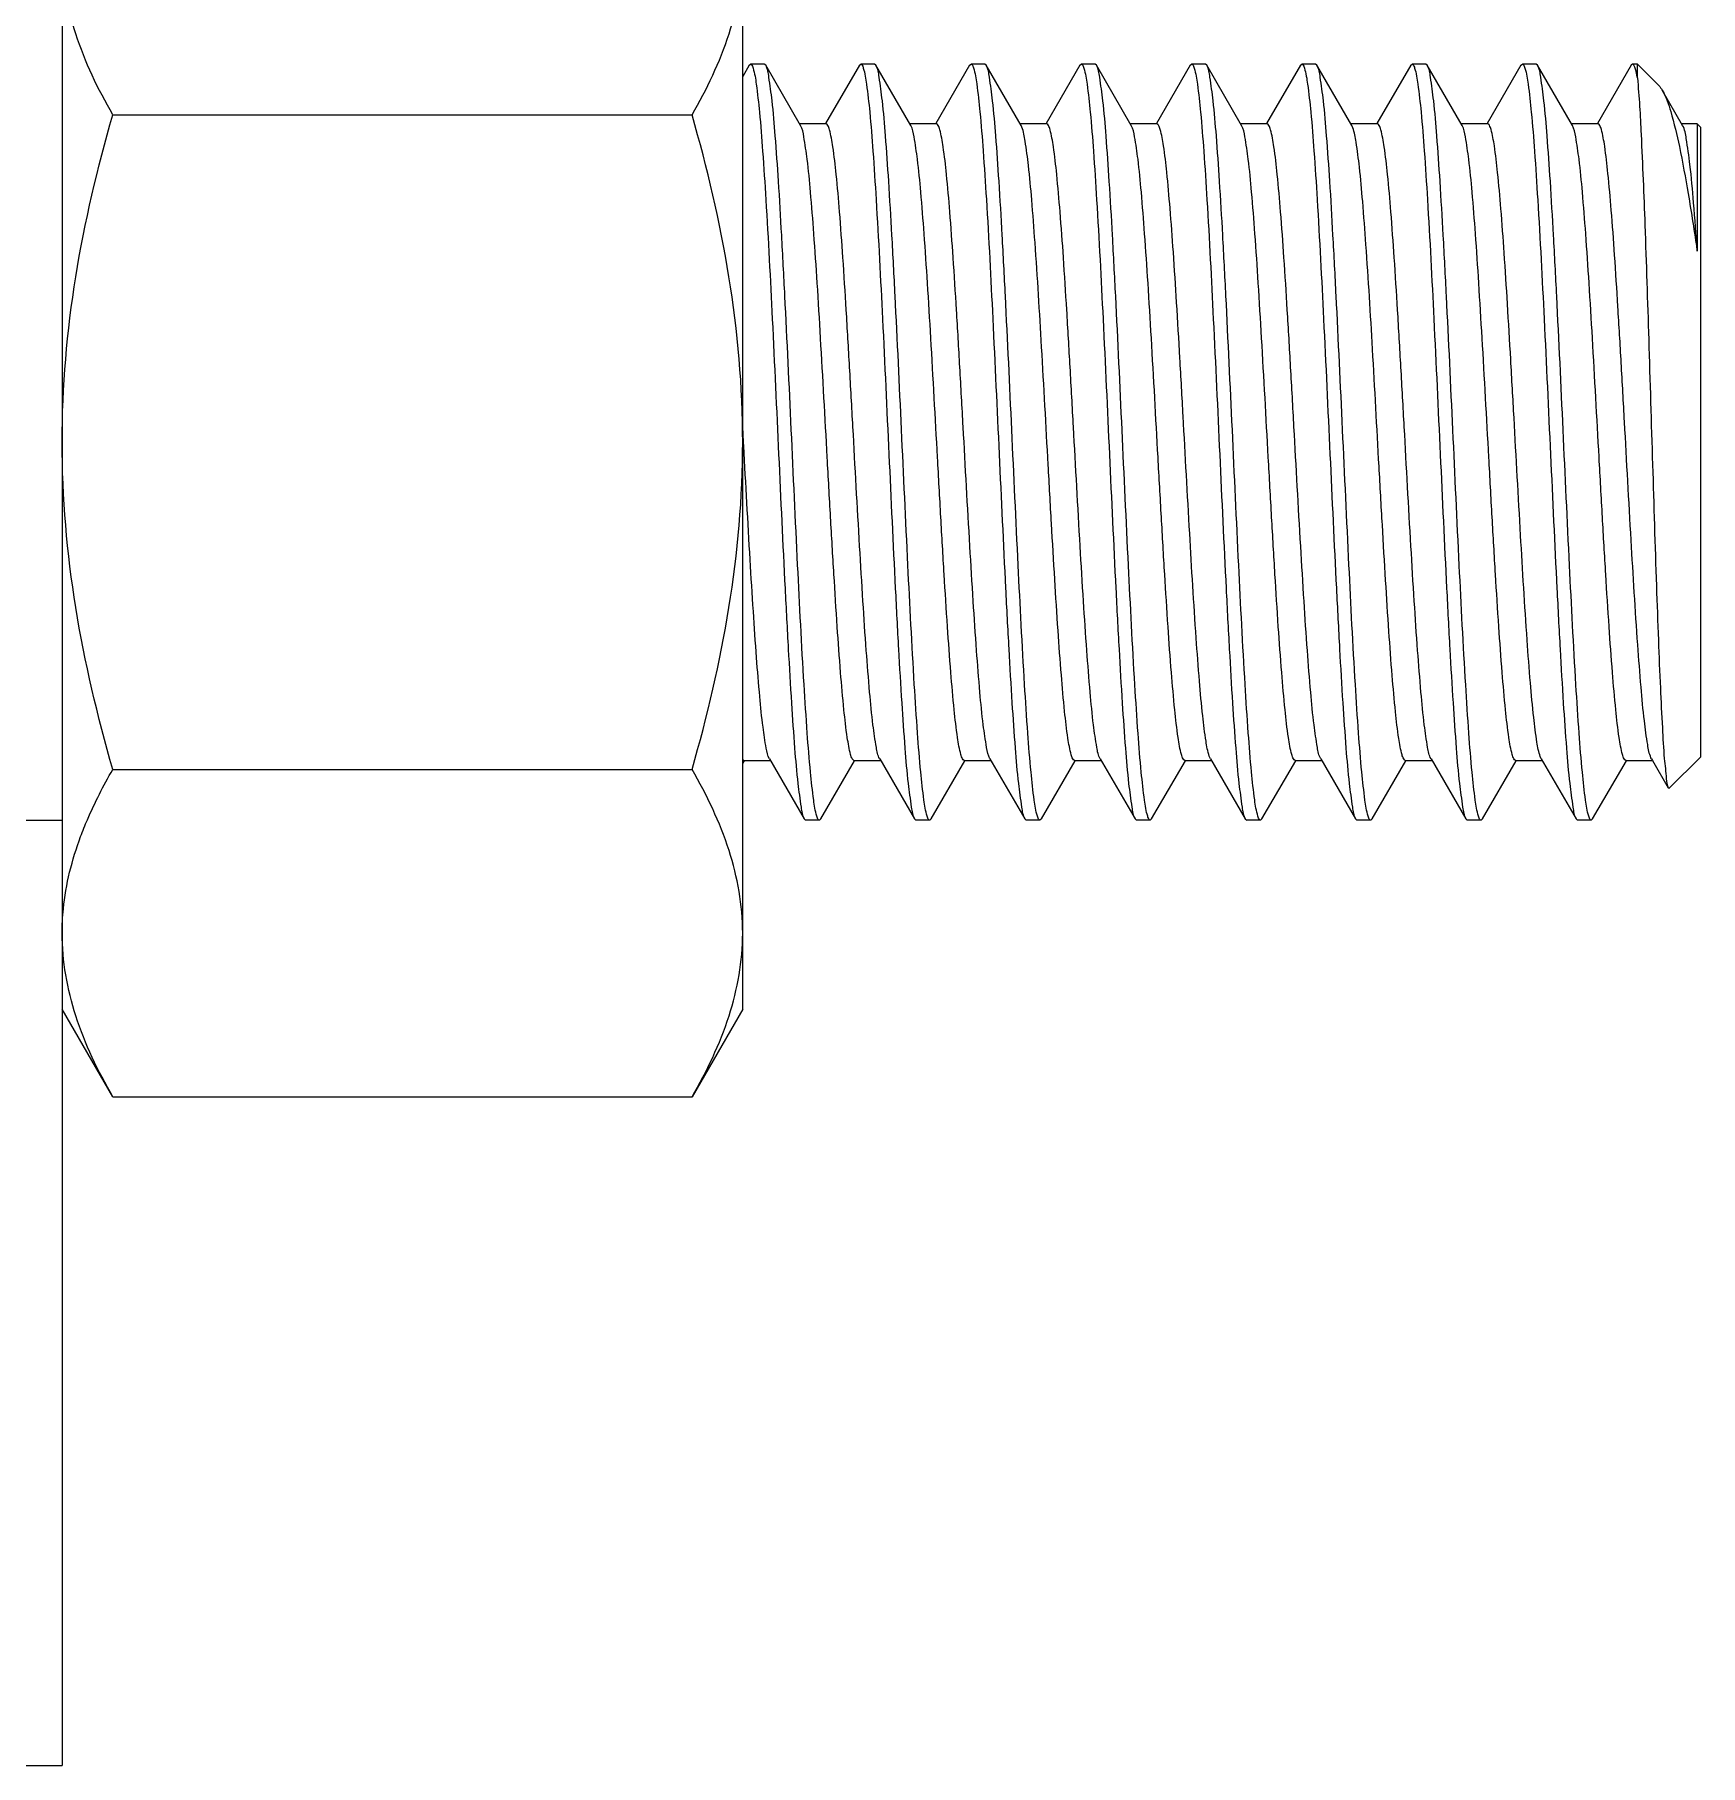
# Model space of a CAD drawing. Extents: x 27938 to 650306, y -92720 to 1524912.
# Drawn here: x 319959.6 to 320266.7, y 803490.8 to 803809.8 of the extents above; entities that cross this region are included whole.
import ezdxf

# ---------------------------------------------------------------- set-up
doc = ezdxf.new("R2010")
doc.units = 0
doc.header["$LTSCALE"] = 1000
doc.header["$MEASUREMENT"] = 0

msp = doc.modelspace()

# ---------------------------------------------------------------- linework, layer by layer
at = {"linetype": 'Continuous'}
for p, q in [((319964.66, 803946.47), (319964.66, 803490.78)), ((320090.12, 803630.2), (320090.12, 803839.24)), ((320091.3, 803804.19), (320090.12, 803802.14)), ((320091.3, 803804.19), (320091.56, 803804.42)), ((320094.1, 803804.42), (320091.56, 803804.42)), ((320094.1, 803804.42), (320091.56, 803804.42)), ((320091.56, 803804.42), (320091.6, 803804.41)), ((320094.36, 803804.19), (320094.1, 803804.42)), ((320100.78, 803793.11), (320094.36, 803804.19)), ((320111.63, 803804.19), (320105.4, 803793.45)), ((320111.63, 803804.19), (320111.89, 803804.42)), ((320114.43, 803804.42), (320111.89, 803804.42)), ((320114.43, 803804.42), (320111.89, 803804.42)), ((320111.89, 803804.42), (320111.93, 803804.41)), ((320114.69, 803804.19), (320114.43, 803804.42)), ((320121.11, 803793.11), (320114.69, 803804.19)), ((320131.96, 803804.19), (320125.73, 803793.45)), ((320131.96, 803804.19), (320132.22, 803804.42)), ((320134.76, 803804.42), (320132.22, 803804.42)), ((320134.76, 803804.42), (320132.22, 803804.42)), ((320132.22, 803804.42), (320132.26, 803804.41)), ((320135.02, 803804.19), (320134.76, 803804.42)), ((320141.44, 803793.11), (320135.02, 803804.19)), ((320152.29, 803804.19), (320146.06, 803793.45)), ((320152.29, 803804.19), (320152.55, 803804.42)), ((320155.09, 803804.42), (320152.55, 803804.42)), ((320155.09, 803804.42), (320152.55, 803804.42)), ((320152.55, 803804.42), (320152.59, 803804.41)), ((320155.35, 803804.19), (320155.09, 803804.42)), ((320161.77, 803793.11), (320155.35, 803804.19)), ((320172.62, 803804.19), (320166.39, 803793.45)), ((320172.62, 803804.19), (320172.88, 803804.42)), ((320175.42, 803804.42), (320172.88, 803804.42)), ((320175.42, 803804.42), (320172.88, 803804.42)), ((320172.88, 803804.42), (320172.91, 803804.41)), ((320175.68, 803804.19), (320175.42, 803804.42)), ((320182.1, 803793.11), (320175.68, 803804.19)), ((320192.94, 803804.19), (320186.72, 803793.45)), ((320192.94, 803804.19), (320193.2, 803804.42)), ((320195.74, 803804.42), (320193.2, 803804.42)), ((320195.74, 803804.42), (320193.2, 803804.42)), ((320193.2, 803804.42), (320193.24, 803804.41)), ((320196, 803804.19), (320195.74, 803804.42)), ((320202.42, 803793.11), (320196, 803804.19)), ((320213.27, 803804.19), (320207.04, 803793.45)), ((320213.27, 803804.19), (320213.53, 803804.42)), ((320216.07, 803804.42), (320213.53, 803804.42)), ((320216.07, 803804.42), (320213.53, 803804.42)), ((320213.53, 803804.42), (320213.57, 803804.41)), ((320216.33, 803804.19), (320216.07, 803804.42)), ((320222.75, 803793.11), (320216.33, 803804.19)), ((320233.6, 803804.19), (320227.37, 803793.45)), ((320233.6, 803804.19), (320233.86, 803804.42)), ((320236.4, 803804.42), (320233.86, 803804.42)), ((320236.4, 803804.42), (320233.86, 803804.42)), ((320233.86, 803804.42), (320233.9, 803804.41)), ((320236.66, 803804.19), (320236.4, 803804.42)), ((320243.08, 803793.11), (320236.66, 803804.19)), ((320253.93, 803804.19), (320247.7, 803793.45)), ((320254.19, 803804.42), (320253.93, 803804.19)), ((320255.06, 803804.42), (320254.19, 803804.42)), ((320259, 803800.48), (320255.06, 803804.42)), ((320255.06, 803801.87), (320255.06, 803804.42)), ((320263.41, 803793.11), (320259.66, 803799.58)), ((319974, 803795.06), (320080.78, 803795.06)), ((320105.52, 803793.38), (320100.63, 803793.38)), ((320125.85, 803793.38), (320120.96, 803793.38)), ((320146.18, 803793.38), (320141.29, 803793.38)), ((320141.59, 803792.78), (320141.44, 803793.11)), ((320166.5, 803793.38), (320161.61, 803793.38)), ((320186.83, 803793.38), (320181.94, 803793.38)), ((320207.16, 803793.38), (320202.27, 803793.38)), ((320202.61, 803792.69), (320202.42, 803793.11)), ((320227.49, 803793.38), (320222.6, 803793.38)), ((320247.82, 803793.38), (320242.93, 803793.38)), ((320266.1, 803793.38), (320263.25, 803793.38)), ((320266.68, 803792.8), (320266.1, 803793.38)), ((320266.1, 803793.38), (320266.1, 803769.92)), ((320266.68, 803792.8), (320266.68, 803676.64)), ((320090.27, 803734.73), (320090.12, 803737.56)), ((320090.31, 803733.99), (320090.27, 803734.73)), ((320090.12, 803675.46), (320090.43, 803675.99)), ((320090.31, 803676.06), (320095.2, 803676.06)), ((320095.05, 803676.32), (320101.47, 803665.25)), ((320104.53, 803665.25), (320110.75, 803675.99)), ((320110.64, 803676.06), (320115.53, 803676.06)), ((320115.38, 803676.32), (320121.8, 803665.25)), ((320124.86, 803665.25), (320131.08, 803675.99)), ((320130.97, 803676.06), (320135.86, 803676.06)), ((320135.7, 803676.32), (320142.12, 803665.25)), ((320145.18, 803665.25), (320151.41, 803675.99)), ((320151.3, 803676.06), (320156.19, 803676.06)), ((320156.03, 803676.32), (320162.45, 803665.25)), ((320165.51, 803665.25), (320171.74, 803675.99)), ((320171.62, 803676.06), (320176.51, 803676.06)), ((320176.36, 803676.32), (320182.78, 803665.25)), ((320185.84, 803665.25), (320192.07, 803675.99)), ((320191.95, 803676.06), (320196.84, 803676.06)), ((320196.69, 803676.32), (320203.11, 803665.25)), ((320206.17, 803665.25), (320212.39, 803675.99)), ((320212.28, 803676.06), (320217.17, 803676.06)), ((320217.02, 803676.32), (320223.44, 803665.25)), ((320226.5, 803665.25), (320232.72, 803675.99)), ((320232.61, 803676.06), (320237.5, 803676.06)), ((320237.34, 803676.32), (320237.16, 803676.74)), ((320237.34, 803676.32), (320243.76, 803665.25)), ((320246.82, 803665.25), (320253.05, 803675.99)), ((320252.94, 803676.06), (320257.83, 803676.06)), ((320257.67, 803676.32), (320257.57, 803676.53)), ((320257.67, 803676.32), (320257.83, 803676.06)), ((320257.83, 803676.06), (320260.77, 803670.98)), ((320266.68, 803676.64), (320260.95, 803670.91)), ((319974, 803674.37), (320080.78, 803674.37)), ((320260.77, 803670.98), (320260.95, 803670.91)), ((319894.97, 803665.02), (319964.66, 803665.02)), ((320101.47, 803665.25), (320101.73, 803665.02)), ((320104.27, 803665.02), (320101.73, 803665.02)), ((320104.27, 803665.02), (320101.73, 803665.02)), ((320104.27, 803665.02), (320104.23, 803665.03)), ((320104.53, 803665.25), (320104.27, 803665.02)), ((320121.8, 803665.25), (320122.06, 803665.02)), ((320124.6, 803665.02), (320122.06, 803665.02)), ((320124.6, 803665.02), (320122.06, 803665.02)), ((320124.6, 803665.02), (320124.56, 803665.03)), ((320124.86, 803665.25), (320124.6, 803665.02)), ((320142.12, 803665.25), (320142.38, 803665.02)), ((320144.92, 803665.02), (320142.38, 803665.02)), ((320144.92, 803665.02), (320142.38, 803665.02)), ((320144.92, 803665.02), (320144.89, 803665.03)), ((320145.18, 803665.25), (320144.92, 803665.02)), ((320162.45, 803665.25), (320162.71, 803665.02)), ((320165.25, 803665.02), (320162.71, 803665.02)), ((320165.25, 803665.02), (320162.71, 803665.02)), ((320165.25, 803665.02), (320165.21, 803665.03)), ((320165.51, 803665.25), (320165.25, 803665.02)), ((320182.78, 803665.25), (320183.04, 803665.02)), ((320185.58, 803665.02), (320183.04, 803665.02)), ((320185.58, 803665.02), (320183.04, 803665.02)), ((320185.58, 803665.02), (320185.54, 803665.03)), ((320185.84, 803665.25), (320185.58, 803665.02)), ((320203.11, 803665.25), (320203.37, 803665.02)), ((320205.91, 803665.02), (320203.37, 803665.02)), ((320205.91, 803665.02), (320203.37, 803665.02)), ((320205.91, 803665.02), (320205.87, 803665.03)), ((320206.17, 803665.25), (320205.91, 803665.02)), ((320223.44, 803665.25), (320223.7, 803665.02)), ((320226.24, 803665.02), (320223.7, 803665.02)), ((320226.24, 803665.02), (320223.7, 803665.02)), ((320226.24, 803665.02), (320226.2, 803665.03)), ((320226.5, 803665.25), (320226.24, 803665.02)), ((320243.76, 803665.25), (320244.02, 803665.02)), ((320246.56, 803665.02), (320244.02, 803665.02)), ((320246.56, 803665.02), (320244.02, 803665.02)), ((320246.56, 803665.02), (320246.53, 803665.03)), ((320246.82, 803665.25), (320246.56, 803665.02)), ((319974, 803614.03), (319964.66, 803630.2)), ((320090.12, 803630.2), (320080.78, 803614.03)), ((319974, 803614.03), (320080.78, 803614.03)), ((319894.97, 803490.78), (319964.66, 803490.78))]:
    msp.add_line(p, q, dxfattribs=at)
for points, knots in [([(319974, 803795.06), (319971.27, 803799.8), (319966.59, 803809.43), (319964.66, 803820.09), (319964.66, 803825.24)], [0, 0, 0, 0, 0.514931, 1, 1, 1, 1]), ([(320080.78, 803795.06), (320083.52, 803799.8), (320088.19, 803809.43), (320090.12, 803820.09), (320090.12, 803825.24)], [0, 0, 0, 0, 0.514931, 1, 1, 1, 1]), ([(320091.6, 803804.41), (320091.64, 803804.4), (320091.89, 803804.21), (320091.96, 803803.91), (320092.04, 803803.67)], [0, 0, 0, 0, 0.14607, 1, 1, 1, 1]), ([(320092.04, 803803.67), (320092.34, 803802.71), (320092.74, 803799.97), (320093.31, 803794.87), (320093.86, 803787.76), (320094.69, 803775.05), (320095.64, 803756.41), (320096.75, 803732.52), (320097.69, 803712.24), (320098.49, 803696.97), (320099.06, 803687.14), (320099.64, 803678.9), (320100.16, 803672.46), (320100.77, 803668.17), (320101.09, 803665.89), (320101.47, 803665.25)], [0, 0, 0, 0, 0.021893, 0.059338, 0.11121, 0.175832, 0.33449, 0.514559, 0.692469, 0.77323, 0.844901, 0.90513, 0.951948, 0.983856, 1, 1, 1, 1]), ([(320103.8, 803665.76), (320103.49, 803666.73), (320103.09, 803669.46), (320102.52, 803674.56), (320101.97, 803681.67), (320101.14, 803694.38), (320100.19, 803713.02), (320099.09, 803736.91), (320098.14, 803757.2), (320097.34, 803772.46), (320096.78, 803782.3), (320096.19, 803790.54), (320095.68, 803796.97), (320095.06, 803801.27), (320094.74, 803803.54), (320094.36, 803804.19)], [0, 0, 0, 0, 0.02187, 0.059297, 0.111154, 0.175764, 0.334422, 0.514507, 0.692435, 0.773208, 0.844889, 0.905123, 0.951944, 0.983855, 1, 1, 1, 1]), ([(320111.93, 803804.41), (320111.97, 803804.4), (320112.21, 803804.22), (320112.29, 803803.91), (320112.36, 803803.68)], [0, 0, 0, 0, 0.146483, 1, 1, 1, 1]), ([(320112.36, 803803.68), (320112.67, 803802.72), (320113.07, 803799.99), (320113.64, 803794.89), (320114.19, 803787.78), (320115.01, 803775.08), (320115.97, 803756.43), (320117.07, 803732.55), (320118.02, 803712.25), (320118.81, 803696.98), (320119.38, 803687.15), (320119.97, 803678.91), (320120.48, 803672.47), (320121.1, 803668.17), (320121.42, 803665.89), (320121.8, 803665.25)], [0, 0, 0, 0, 0.021833, 0.05923, 0.111064, 0.175659, 0.33431, 0.514413, 0.692368, 0.773157, 0.844855, 0.905103, 0.951934, 0.983852, 1, 1, 1, 1]), ([(320124.12, 803665.77), (320123.82, 803666.73), (320123.42, 803669.47), (320122.85, 803674.57), (320122.3, 803681.68), (320121.47, 803694.39), (320120.52, 803713.03), (320119.41, 803736.92), (320118.47, 803757.2), (320117.67, 803772.47), (320117.1, 803782.3), (320116.52, 803790.54), (320116, 803796.98), (320115.39, 803801.27), (320115.07, 803803.54), (320114.69, 803804.19)], [0, 0, 0, 0, 0.02189, 0.059333, 0.111204, 0.175825, 0.334482, 0.514553, 0.692464, 0.773225, 0.844897, 0.905128, 0.951947, 0.983856, 1, 1, 1, 1]), ([(320132.26, 803804.41), (320132.3, 803804.4), (320132.53, 803804.22), (320132.61, 803803.93), (320132.68, 803803.7)], [0, 0, 0, 0, 0.14739, 1, 1, 1, 1]), ([(320132.68, 803803.7), (320132.99, 803802.74), (320133.39, 803800.02), (320133.96, 803794.94), (320134.51, 803787.84), (320135.34, 803775.15), (320136.29, 803756.5), (320137.4, 803732.6), (320138.34, 803712.3), (320139.14, 803697.01), (320139.71, 803687.17), (320140.29, 803678.92), (320140.81, 803672.47), (320141.43, 803668.17), (320141.75, 803665.9), (320142.12, 803665.25)], [0, 0, 0, 0, 0.021699, 0.058987, 0.110742, 0.175283, 0.333897, 0.514056, 0.692114, 0.772961, 0.844719, 0.905022, 0.951896, 0.98384, 1, 1, 1, 1]), ([(320144.45, 803665.76), (320144.15, 803666.72), (320143.75, 803669.45), (320143.18, 803674.55), (320142.63, 803681.66), (320141.8, 803694.36), (320140.85, 803713.01), (320139.74, 803736.89), (320138.8, 803757.18), (320138, 803772.46), (320137.43, 803782.29), (320136.85, 803790.53), (320136.33, 803796.97), (320135.72, 803801.27), (320135.39, 803803.54), (320135.02, 803804.19)], [0, 0, 0, 0, 0.021836, 0.059237, 0.111077, 0.175677, 0.334321, 0.514424, 0.692372, 0.773156, 0.844853, 0.905103, 0.951936, 0.983852, 1, 1, 1, 1]), ([(320152.59, 803804.41), (320152.63, 803804.4), (320152.87, 803804.21), (320152.94, 803803.91), (320153.02, 803803.67)], [0, 0, 0, 0, 0.146196, 1, 1, 1, 1]), ([(320153.02, 803803.67), (320153.33, 803802.71), (320153.73, 803799.98), (320154.3, 803794.87), (320154.85, 803787.76), (320155.67, 803775.06), (320156.62, 803756.41), (320157.73, 803732.53), (320158.67, 803712.24), (320159.47, 803696.97), (320160.04, 803687.14), (320160.62, 803678.9), (320161.14, 803672.46), (320161.75, 803668.17), (320162.08, 803665.89), (320162.45, 803665.25)], [0, 0, 0, 0, 0.021874, 0.059306, 0.111169, 0.175785, 0.334437, 0.514518, 0.69244, 0.773206, 0.844885, 0.905122, 0.951944, 0.983855, 1, 1, 1, 1]), ([(320164.79, 803665.75), (320164.48, 803666.7), (320164.08, 803669.43), (320163.51, 803674.51), (320162.96, 803681.61), (320162.13, 803694.31), (320161.18, 803712.95), (320160.07, 803736.85), (320159.13, 803757.15), (320158.33, 803772.43), (320157.76, 803782.27), (320157.18, 803790.52), (320156.66, 803796.97), (320156.04, 803801.27), (320155.72, 803803.54), (320155.35, 803804.19)], [0, 0, 0, 0, 0.021728, 0.059039, 0.110811, 0.175364, 0.333989, 0.514137, 0.692171, 0.773007, 0.844751, 0.905041, 0.951904, 0.983842, 1, 1, 1, 1]), ([(320172.91, 803804.41), (320172.96, 803804.4), (320173.2, 803804.21), (320173.27, 803803.91), (320173.35, 803803.67)], [0, 0, 0, 0, 0.146015, 1, 1, 1, 1]), ([(320173.35, 803803.67), (320173.66, 803802.7), (320174.06, 803799.97), (320174.63, 803794.86), (320175.18, 803787.75), (320176, 803775.05), (320176.95, 803756.4), (320178.06, 803732.52), (320179, 803712.23), (320179.8, 803696.97), (320180.37, 803687.14), (320180.95, 803678.9), (320181.47, 803672.46), (320182.08, 803668.17), (320182.41, 803665.89), (320182.78, 803665.25)], [0, 0, 0, 0, 0.021902, 0.059353, 0.11123, 0.175855, 0.334516, 0.514581, 0.692484, 0.773243, 0.844911, 0.905136, 0.951951, 0.983857, 1, 1, 1, 1]), ([(320185.11, 803665.77), (320184.8, 803666.73), (320184.4, 803669.47), (320183.83, 803674.57), (320183.28, 803681.68), (320182.46, 803694.38), (320181.5, 803713.03), (320180.4, 803736.91), (320179.45, 803757.2), (320178.66, 803772.47), (320178.09, 803782.3), (320177.5, 803790.54), (320176.99, 803796.98), (320176.37, 803801.27), (320176.05, 803803.54), (320175.68, 803804.19)], [0, 0, 0, 0, 0.021885, 0.059324, 0.11119, 0.175807, 0.334466, 0.514541, 0.692458, 0.773225, 0.8449, 0.90513, 0.951948, 0.983856, 1, 1, 1, 1]), ([(320193.24, 803804.41), (320193.28, 803804.4), (320193.52, 803804.22), (320193.6, 803803.92), (320193.67, 803803.68)], [0, 0, 0, 0, 0.146759, 1, 1, 1, 1]), ([(320193.67, 803803.68), (320193.98, 803802.72), (320194.38, 803800), (320194.95, 803794.9), (320195.5, 803787.8), (320196.32, 803775.1), (320197.28, 803756.45), (320198.38, 803732.56), (320199.33, 803712.27), (320200.13, 803696.99), (320200.69, 803687.16), (320201.28, 803678.91), (320201.8, 803672.47), (320202.41, 803668.17), (320202.73, 803665.9), (320203.11, 803665.25)], [0, 0, 0, 0, 0.021792, 0.059156, 0.110966, 0.175545, 0.334187, 0.514308, 0.692293, 0.7731, 0.844815, 0.905079, 0.951923, 0.983848, 1, 1, 1, 1]), ([(320205.44, 803665.77), (320205.13, 803666.73), (320204.73, 803669.46), (320204.16, 803674.57), (320203.61, 803681.68), (320202.78, 803694.38), (320201.83, 803713.03), (320200.72, 803736.91), (320199.78, 803757.2), (320198.98, 803772.46), (320198.42, 803782.3), (320197.83, 803790.54), (320197.32, 803796.97), (320196.7, 803801.27), (320196.38, 803803.54), (320196, 803804.19)], [0, 0, 0, 0, 0.021878, 0.059312, 0.111177, 0.175794, 0.334448, 0.514526, 0.692445, 0.773211, 0.844888, 0.905123, 0.951945, 0.983855, 1, 1, 1, 1]), ([(320213.57, 803804.41), (320213.61, 803804.4), (320213.85, 803804.22), (320213.93, 803803.92), (320214, 803803.68)], [0, 0, 0, 0, 0.146768, 1, 1, 1, 1]), ([(320214, 803803.68), (320214.31, 803802.72), (320214.71, 803800), (320215.28, 803794.9), (320215.83, 803787.8), (320216.65, 803775.1), (320217.61, 803756.45), (320218.71, 803732.56), (320219.66, 803712.27), (320220.45, 803696.99), (320221.02, 803687.16), (320221.61, 803678.91), (320222.12, 803672.47), (320222.74, 803668.17), (320223.06, 803665.9), (320223.44, 803665.25)], [0, 0, 0, 0, 0.021791, 0.059155, 0.110967, 0.175548, 0.334182, 0.514304, 0.692288, 0.773093, 0.844809, 0.905077, 0.951923, 0.983848, 1, 1, 1, 1]), ([(320225.77, 803665.75), (320225.46, 803666.71), (320225.06, 803669.44), (320224.49, 803674.53), (320223.94, 803681.63), (320223.12, 803694.33), (320222.16, 803712.97), (320221.06, 803736.87), (320220.11, 803757.16), (320219.31, 803772.44), (320218.74, 803782.28), (320218.16, 803790.53), (320217.64, 803796.97), (320217.03, 803801.27), (320216.71, 803803.54), (320216.33, 803804.19)], [0, 0, 0, 0, 0.021768, 0.059112, 0.11091, 0.17548, 0.33411, 0.514241, 0.692243, 0.773059, 0.844786, 0.905063, 0.951916, 0.983846, 1, 1, 1, 1]), ([(320233.9, 803804.41), (320233.94, 803804.4), (320234.18, 803804.21), (320234.26, 803803.91), (320234.33, 803803.67)], [0, 0, 0, 0, 0.146155, 1, 1, 1, 1]), ([(320234.33, 803803.67), (320234.64, 803802.71), (320235.04, 803799.97), (320235.61, 803794.87), (320236.16, 803787.76), (320236.98, 803775.06), (320237.94, 803756.41), (320239.04, 803732.53), (320239.99, 803712.24), (320240.78, 803696.97), (320241.35, 803687.14), (320241.94, 803678.9), (320242.45, 803672.46), (320243.07, 803668.17), (320243.39, 803665.89), (320243.76, 803665.25)], [0, 0, 0, 0, 0.02188, 0.059316, 0.111182, 0.1758, 0.334454, 0.51453, 0.692448, 0.773213, 0.844889, 0.905123, 0.951945, 0.983855, 1, 1, 1, 1]), ([(320246.1, 803665.75), (320245.79, 803666.71), (320245.39, 803669.44), (320244.82, 803674.53), (320244.27, 803681.63), (320243.44, 803694.33), (320242.49, 803712.97), (320241.38, 803736.87), (320240.44, 803757.16), (320239.64, 803772.44), (320239.07, 803782.28), (320238.49, 803790.53), (320237.97, 803796.97), (320237.36, 803801.27), (320237.03, 803803.54), (320236.66, 803804.19)], [0, 0, 0, 0, 0.021766, 0.059108, 0.110903, 0.175472, 0.334108, 0.51424, 0.692244, 0.773062, 0.844789, 0.905064, 0.951915, 0.983846, 1, 1, 1, 1]), ([(320254.44, 803804.21), (320254.4, 803804.27), (320254.34, 803804.36), (320254.23, 803804.42), (320254.19, 803804.42)], [0, 0, 0, 0, 0.595459, 1, 1, 1, 1]), ([(320255.06, 803801.87), (320255.02, 803802.15), (320254.86, 803802.93), (320254.71, 803803.76), (320254.44, 803804.21)], [0, 0, 0, 0, 0.346578, 1, 1, 1, 1]), ([(320255.06, 803801.87), (320255.41, 803798.4), (320255.87, 803789.35), (320256.53, 803773.27), (320257.17, 803752.98), (320257.85, 803730.81), (320258.42, 803712.34), (320258.91, 803698.62), (320259.26, 803689.88), (320259.64, 803682.62), (320259.92, 803677), (320260.37, 803673.38), (320260.48, 803671.48), (320260.77, 803670.98)], [0, 0, 0, 0, 0.079873, 0.207357, 0.368394, 0.544526, 0.714953, 0.791458, 0.858883, 0.915067, 0.958179, 0.986787, 1, 1, 1, 1]), ([(320259.66, 803799.58), (320260.37, 803798.36), (320261.51, 803794.88), (320263.02, 803788.51), (320264.57, 803779.91), (320265.57, 803773.46), (320266.1, 803769.92)], [0, 0, 0, 0, 0.139011, 0.356589, 0.647179, 1, 1, 1, 1]), ([(319964.66, 803734.72), (319964.66, 803744.92), (319966.45, 803765.35), (319971.17, 803785.26), (319974, 803795.06)], [0, 0, 0, 0, 0.499896, 1, 1, 1, 1]), ([(320090.12, 803734.72), (320090.12, 803744.92), (320088.33, 803765.35), (320083.61, 803785.26), (320080.78, 803795.06)], [0, 0, 0, 0, 0.499896, 1, 1, 1, 1]), ([(320110.64, 803676.06), (320110.5, 803676.06), (320110.21, 803676.48), (320109.81, 803677.82), (320109.27, 803680.93), (320108.71, 803685.94), (320108.11, 803692.78), (320107.52, 803701.1), (320106.92, 803710.64), (320106.31, 803721.05), (320105.51, 803735.57), (320104.72, 803749.96), (320103.9, 803763.7), (320103.3, 803772.68), (320102.69, 803780.27), (320102.14, 803786.26), (320101.52, 803790.32), (320101.15, 803792.48), (320100.78, 803793.11)], [0, 0, 0, 0, 0.003456, 0.010692, 0.037889, 0.081613, 0.140406, 0.212192, 0.2944, 0.384075, 0.477989, 0.664972, 0.751304, 0.828651, 0.894236, 0.945722, 0.981321, 1, 1, 1, 1]), ([(320115.38, 803676.32), (320115.01, 803676.96), (320114.64, 803679.12), (320114.02, 803683.18), (320113.47, 803689.17), (320112.86, 803696.76), (320112.26, 803705.74), (320111.44, 803719.48), (320110.65, 803733.87), (320109.85, 803748.38), (320109.24, 803758.8), (320108.64, 803768.34), (320108.05, 803776.66), (320107.45, 803783.5), (320106.89, 803788.51), (320106.35, 803791.62), (320105.95, 803792.96), (320105.66, 803793.38), (320105.52, 803793.38)], [0, 0, 0, 0, 0.01868, 0.054278, 0.105764, 0.171348, 0.248694, 0.335027, 0.52201, 0.615925, 0.705601, 0.787809, 0.859593, 0.918386, 0.962109, 0.989306, 0.996546, 1, 1, 1, 1]), ([(320130.97, 803676.06), (320130.83, 803676.06), (320130.54, 803676.48), (320130.13, 803677.82), (320129.59, 803680.93), (320129.04, 803685.94), (320128.44, 803692.78), (320127.85, 803701.1), (320127.24, 803710.64), (320126.64, 803721.05), (320125.84, 803735.57), (320125.05, 803749.96), (320124.22, 803763.7), (320123.63, 803772.68), (320123.02, 803780.27), (320122.47, 803786.26), (320121.85, 803790.32), (320121.48, 803792.48), (320121.11, 803793.11)], [0, 0, 0, 0, 0.003456, 0.010693, 0.037891, 0.081614, 0.140408, 0.212192, 0.2944, 0.384075, 0.47799, 0.664974, 0.751306, 0.828653, 0.894237, 0.945723, 0.981321, 1, 1, 1, 1]), ([(320135.7, 803676.32), (320135.34, 803676.96), (320134.97, 803679.12), (320134.35, 803683.18), (320133.79, 803689.17), (320133.19, 803696.76), (320132.59, 803705.74), (320131.76, 803719.48), (320130.98, 803733.87), (320130.17, 803748.38), (320129.57, 803758.8), (320128.97, 803768.34), (320128.37, 803776.66), (320127.78, 803783.5), (320127.22, 803788.51), (320126.68, 803791.62), (320126.28, 803792.96), (320125.98, 803793.38), (320125.85, 803793.38)], [0, 0, 0, 0, 0.018679, 0.054277, 0.105763, 0.171348, 0.248694, 0.335027, 0.52201, 0.615925, 0.7056, 0.787807, 0.859593, 0.918386, 0.96211, 0.989308, 0.996544, 1, 1, 1, 1]), ([(320156.03, 803676.32), (320155.66, 803676.96), (320155.29, 803679.12), (320154.67, 803683.18), (320154.12, 803689.17), (320153.52, 803696.76), (320152.92, 803705.74), (320152.09, 803719.48), (320151.31, 803733.87), (320150.5, 803748.38), (320149.9, 803758.8), (320149.3, 803768.34), (320148.7, 803776.66), (320148.1, 803783.5), (320147.55, 803788.51), (320147.01, 803791.62), (320146.61, 803792.96), (320146.31, 803793.38), (320146.18, 803793.38)], [0, 0, 0, 0, 0.01868, 0.054279, 0.105765, 0.17135, 0.248697, 0.335029, 0.522011, 0.615926, 0.705601, 0.787809, 0.859595, 0.918388, 0.962111, 0.989308, 0.996545, 1, 1, 1, 1]), ([(320171.62, 803676.06), (320171.49, 803676.06), (320171.19, 803676.48), (320170.79, 803677.82), (320170.25, 803680.93), (320169.7, 803685.94), (320169.1, 803692.78), (320168.5, 803701.1), (320167.9, 803710.64), (320167.3, 803721.05), (320166.49, 803735.57), (320165.71, 803749.96), (320164.88, 803763.7), (320164.28, 803772.68), (320163.68, 803780.27), (320163.13, 803786.26), (320162.5, 803790.32), (320162.14, 803792.48), (320161.77, 803793.11)], [0, 0, 0, 0, 0.003455, 0.010692, 0.037889, 0.081612, 0.140406, 0.212191, 0.294399, 0.384075, 0.477989, 0.664972, 0.751304, 0.82865, 0.894235, 0.945722, 0.981321, 1, 1, 1, 1]), ([(320176.14, 803676.83), (320175.84, 803677.72), (320175.42, 803680.21), (320174.84, 803684.83), (320174.28, 803691.17), (320173.44, 803702.38), (320172.47, 803718.65), (320171.53, 803735.87), (320170.74, 803750.05), (320170.15, 803760.14), (320169.56, 803769.35), (320168.97, 803777.35), (320168.39, 803783.91), (320167.85, 803788.72), (320167.32, 803791.69), (320166.93, 803792.98), (320166.64, 803793.38), (320166.5, 803793.38)], [0, 0, 0, 0, 0.024104, 0.064245, 0.119183, 0.187069, 0.352029, 0.536643, 0.62845, 0.715691, 0.795361, 0.864724, 0.921406, 0.963495, 0.989662, 0.996639, 1, 1, 1, 1]), ([(320191.95, 803676.06), (320191.82, 803676.06), (320191.52, 803676.48), (320191.12, 803677.82), (320190.58, 803680.93), (320190.02, 803685.94), (320189.43, 803692.78), (320188.83, 803701.1), (320188.23, 803710.64), (320187.63, 803721.05), (320186.82, 803735.57), (320186.03, 803749.96), (320185.21, 803763.7), (320184.61, 803772.68), (320184.01, 803780.27), (320183.45, 803786.26), (320182.83, 803790.32), (320182.46, 803792.48), (320182.1, 803793.11)], [0, 0, 0, 0, 0.003456, 0.010693, 0.037891, 0.081614, 0.140408, 0.212193, 0.2944, 0.384075, 0.47799, 0.664974, 0.751306, 0.828653, 0.894237, 0.945723, 0.981321, 1, 1, 1, 1]), ([(320196.69, 803676.32), (320196.32, 803676.96), (320195.95, 803679.12), (320195.33, 803683.18), (320194.78, 803689.17), (320194.17, 803696.76), (320193.58, 803705.74), (320192.75, 803719.48), (320191.96, 803733.87), (320191.16, 803748.38), (320190.55, 803758.8), (320189.95, 803768.34), (320189.36, 803776.66), (320188.76, 803783.5), (320188.21, 803788.51), (320187.66, 803791.62), (320187.26, 803792.96), (320186.97, 803793.38), (320186.83, 803793.38)], [0, 0, 0, 0, 0.018679, 0.054277, 0.105763, 0.171347, 0.248694, 0.335027, 0.52201, 0.615925, 0.7056, 0.787807, 0.859592, 0.918386, 0.962109, 0.989307, 0.996544, 1, 1, 1, 1]), ([(320217.02, 803676.32), (320216.65, 803676.96), (320216.28, 803679.12), (320215.66, 803683.18), (320215.11, 803689.17), (320214.5, 803696.76), (320213.9, 803705.74), (320213.08, 803719.48), (320212.29, 803733.87), (320211.49, 803748.38), (320210.88, 803758.8), (320210.28, 803768.34), (320209.69, 803776.66), (320209.09, 803783.5), (320208.53, 803788.51), (320207.99, 803791.62), (320207.59, 803792.96), (320207.3, 803793.38), (320207.16, 803793.38)], [0, 0, 0, 0, 0.01868, 0.054279, 0.105765, 0.17135, 0.248697, 0.335029, 0.522011, 0.615925, 0.705601, 0.787809, 0.859595, 0.918388, 0.962111, 0.989308, 0.996545, 1, 1, 1, 1]), ([(320232.61, 803676.06), (320232.47, 803676.06), (320232.18, 803676.48), (320231.77, 803677.82), (320231.23, 803680.93), (320230.68, 803685.94), (320230.08, 803692.78), (320229.49, 803701.1), (320228.88, 803710.64), (320228.28, 803721.05), (320227.48, 803735.57), (320226.69, 803749.96), (320225.86, 803763.7), (320225.27, 803772.68), (320224.66, 803780.27), (320224.11, 803786.26), (320223.49, 803790.32), (320223.12, 803792.48), (320222.75, 803793.11)], [0, 0, 0, 0, 0.003455, 0.010692, 0.037889, 0.081612, 0.140405, 0.212191, 0.294399, 0.384075, 0.477989, 0.664971, 0.751303, 0.82865, 0.894235, 0.945721, 0.98132, 1, 1, 1, 1]), ([(320237.16, 803676.74), (320236.85, 803677.59), (320236.43, 803680.03), (320235.85, 803684.56), (320235.29, 803690.85), (320234.44, 803702.02), (320233.47, 803718.31), (320232.53, 803735.55), (320231.73, 803749.79), (320231.14, 803759.93), (320230.55, 803769.19), (320229.97, 803777.25), (320229.38, 803783.85), (320228.84, 803788.69), (320228.3, 803791.68), (320227.91, 803792.98), (320227.62, 803793.38), (320227.49, 803793.38)], [0, 0, 0, 0, 0.023269, 0.062718, 0.117132, 0.184671, 0.349442, 0.534421, 0.62655, 0.714161, 0.794217, 0.863947, 0.920949, 0.963286, 0.989608, 0.996625, 1, 1, 1, 1]), ([(320252.94, 803676.06), (320252.8, 803676.06), (320252.5, 803676.48), (320252.1, 803677.82), (320251.56, 803680.93), (320251.01, 803685.94), (320250.41, 803692.78), (320249.82, 803701.1), (320249.21, 803710.64), (320248.61, 803721.05), (320247.8, 803735.57), (320247.02, 803749.96), (320246.19, 803763.7), (320245.6, 803772.68), (320244.99, 803780.27), (320244.44, 803786.26), (320243.82, 803790.32), (320243.45, 803792.48), (320243.08, 803793.11)], [0, 0, 0, 0, 0.003455, 0.010693, 0.037891, 0.081614, 0.140407, 0.212192, 0.2944, 0.384075, 0.47799, 0.664974, 0.751306, 0.828653, 0.894237, 0.945723, 0.981321, 1, 1, 1, 1]), ([(320257.57, 803676.53), (320257.24, 803677.29), (320256.84, 803679.6), (320256.24, 803683.93), (320255.68, 803690.08), (320254.83, 803701.17), (320253.85, 803717.47), (320252.9, 803734.8), (320252.1, 803749.16), (320251.5, 803759.42), (320250.9, 803768.81), (320250.32, 803776.99), (320249.72, 803783.69), (320249.18, 803788.61), (320248.64, 803791.65), (320248.24, 803792.97), (320247.95, 803793.38), (320247.82, 803793.38)], [0, 0, 0, 0, 0.021222, 0.058965, 0.112084, 0.178762, 0.343059, 0.528931, 0.621852, 0.710377, 0.791385, 0.862024, 0.919818, 0.962768, 0.989477, 0.996588, 1, 1, 1, 1]), ([(320266.1, 803769.92), (320265.89, 803772.9), (320265.49, 803778.21), (320264.9, 803785.18), (320264.21, 803789.89), (320263.83, 803792.39), (320263.41, 803793.11)], [0, 0, 0, 0, 0.382915, 0.68479, 0.89301, 1, 1, 1, 1]), ([(320151.3, 803676.06), (320151.16, 803676.06), (320150.87, 803676.46), (320150.48, 803677.77), (320149.94, 803680.78), (320149.4, 803685.65), (320148.81, 803692.29), (320148.22, 803700.38), (320147.63, 803709.69), (320147.04, 803719.88), (320146.24, 803734.16), (320145.3, 803751.44), (320144.32, 803767.73), (320143.47, 803778.87), (320142.91, 803785.11), (320142.32, 803789.57), (320141.91, 803791.96), (320141.59, 803792.78)], [0, 0, 0, 0, 0.003387, 0.010439, 0.0369, 0.079457, 0.136743, 0.2068, 0.287199, 0.375139, 0.467553, 0.652855, 0.817457, 0.884687, 0.938635, 0.97747, 1, 1, 1, 1]), ([(320212.28, 803676.06), (320212.15, 803676.06), (320211.86, 803676.46), (320211.46, 803677.76), (320210.93, 803680.75), (320210.39, 803685.58), (320209.8, 803692.18), (320209.22, 803700.23), (320208.63, 803709.49), (320208.03, 803719.62), (320207.24, 803733.85), (320206.3, 803751.09), (320205.33, 803767.37), (320204.48, 803778.55), (320203.92, 803784.85), (320203.34, 803789.39), (320202.92, 803791.83), (320202.61, 803792.69)], [0, 0, 0, 0, 0.003373, 0.010385, 0.036689, 0.078996, 0.13596, 0.205646, 0.285655, 0.373222, 0.465313, 0.650248, 0.815042, 0.882623, 0.937099, 0.976631, 1, 1, 1, 1]), ([(319974, 803674.37), (319971.17, 803684.18), (319966.45, 803704.08), (319964.66, 803724.52), (319964.66, 803734.72)], [0, 0, 0, 0, 0.500104, 1, 1, 1, 1]), ([(320080.78, 803674.37), (320083.61, 803684.18), (320088.33, 803704.08), (320090.12, 803724.52), (320090.12, 803734.72)], [0, 0, 0, 0, 0.500104, 1, 1, 1, 1]), ([(320095.05, 803676.32), (320094.7, 803676.92), (320094.34, 803678.94), (320093.75, 803682.74), (320093.21, 803688.33), (320092.63, 803695.43), (320092.06, 803703.85), (320091.26, 803716.85), (320090.7, 803727.01), (320090.31, 803733.99)], [0, 0, 0, 0, 0.035817, 0.103405, 0.201006, 0.325505, 0.472815, 0.638061, 1, 1, 1, 1]), ([(320090.31, 803676.06), (320090.28, 803676.06), (320090.2, 803676.08), (320090.15, 803676.13), (320090.12, 803676.16)], [0, 0, 0, 0, 0.445368, 1, 1, 1, 1]), ([(319968.07, 803662), (319968.46, 803663.05), (319970.17, 803667.3), (319972.27, 803671.38), (319974, 803674.37)], [0, 0, 0, 0, 0.244807, 1, 1, 1, 1]), ([(320090.12, 803644.2), (320090.12, 803649.35), (320088.19, 803660.01), (320083.52, 803669.64), (320080.78, 803674.37)], [0, 0, 0, 0, 0.485069, 1, 1, 1, 1]), ([(320104.23, 803665.03), (320104.19, 803665.04), (320103.95, 803665.22), (320103.87, 803665.53), (320103.8, 803665.76)], [0, 0, 0, 0, 0.146229, 1, 1, 1, 1]), ([(320124.56, 803665.03), (320124.52, 803665.04), (320124.27, 803665.22), (320124.2, 803665.53), (320124.12, 803665.77)], [0, 0, 0, 0, 0.146092, 1, 1, 1, 1]), ([(320144.89, 803665.03), (320144.84, 803665.04), (320144.6, 803665.22), (320144.53, 803665.53), (320144.45, 803665.76)], [0, 0, 0, 0, 0.146465, 1, 1, 1, 1]), ([(320165.21, 803665.03), (320165.17, 803665.04), (320164.94, 803665.22), (320164.86, 803665.52), (320164.79, 803665.75)], [0, 0, 0, 0, 0.147196, 1, 1, 1, 1]), ([(320185.54, 803665.03), (320185.5, 803665.04), (320185.26, 803665.22), (320185.18, 803665.53), (320185.11, 803665.77)], [0, 0, 0, 0, 0.146127, 1, 1, 1, 1]), ([(320205.87, 803665.03), (320205.83, 803665.04), (320205.59, 803665.22), (320205.51, 803665.53), (320205.44, 803665.77)], [0, 0, 0, 0, 0.146169, 1, 1, 1, 1]), ([(320226.2, 803665.03), (320226.16, 803665.04), (320225.92, 803665.22), (320225.84, 803665.52), (320225.77, 803665.75)], [0, 0, 0, 0, 0.146926, 1, 1, 1, 1]), ([(320246.53, 803665.03), (320246.48, 803665.04), (320246.25, 803665.22), (320246.17, 803665.52), (320246.1, 803665.75)], [0, 0, 0, 0, 0.146938, 1, 1, 1, 1]), ([(319964.66, 803644.2), (319964.66, 803645.69), (319964.96, 803651.75), (319966.47, 803657.72), (319968.07, 803662)], [0, 0, 0, 0, 0.246438, 1, 1, 1, 1]), ([(319974, 803614.03), (319971.27, 803618.77), (319966.59, 803628.39), (319964.66, 803639.05), (319964.66, 803644.2)], [0, 0, 0, 0, 0.514931, 1, 1, 1, 1]), ([(320080.78, 803614.03), (320083.52, 803618.77), (320088.19, 803628.39), (320090.12, 803639.05), (320090.12, 803644.2)], [0, 0, 0, 0, 0.514931, 1, 1, 1, 1])]:
    msp.add_open_spline(points, degree=3, knots=knots, dxfattribs=at)
for points in [[(320259, 803800.48), (320259.26, 803800.22), (320259.47, 803799.9), (320259.66, 803799.58)], [(320176.36, 803676.32), (320176.27, 803676.48), (320176.2, 803676.66), (320176.14, 803676.83)]]:
    msp.add_open_spline(points, degree=3, dxfattribs=at)

doc.saveas('drawing.dxf')
